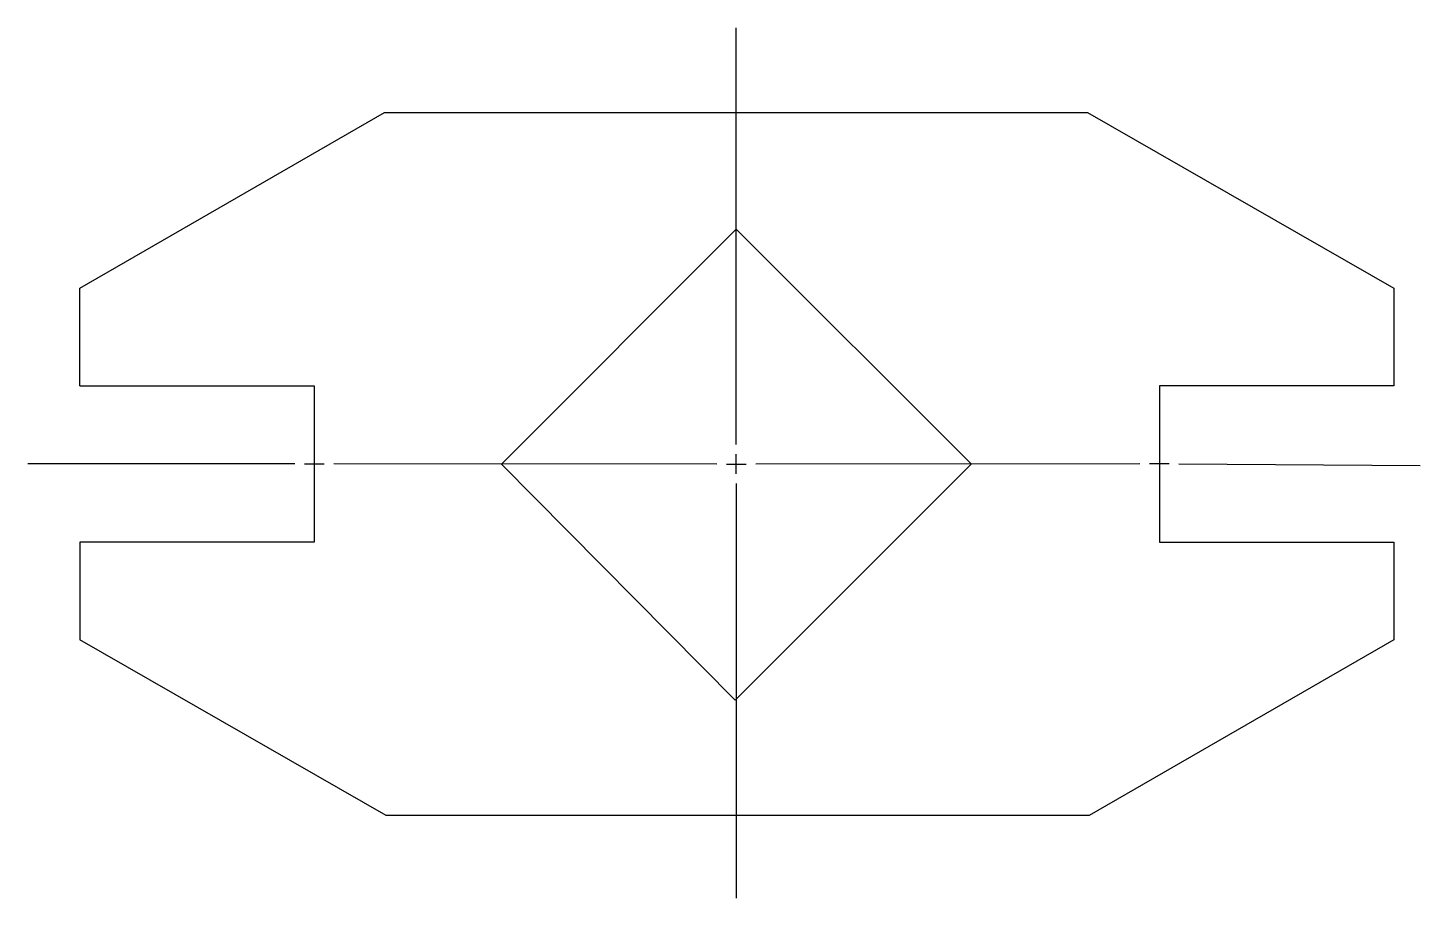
# Model space of a CAD drawing. Header units: millimetres. Extents: x 2039.7 to 2048.61, y 1016.65 to 1022.21.
import ezdxf

# ---------------------------------------------------------------- set-up
doc = ezdxf.new("R2010")
doc.units = ezdxf.units.MM

msp = doc.modelspace()

# ---------------------------------------------------------------- linework, layer by layer
for p, q in [((2044.229, 1019.548), (2044.229, 1022.2144)), ((2040.0283, 1020.5487), (2041.9769, 1021.6737)), ((2041.9769, 1021.6737), (2046.4769, 1021.6737)), ((2046.4769, 1021.6737), (2048.4368, 1020.5487)), ((2044.229, 1020.9263), (2042.7272, 1019.423)), ((2044.229, 1020.9263), (2045.7316, 1019.4237)), ((2040.0283, 1019.9237), (2040.0283, 1020.5487)), ((2048.4368, 1020.5487), (2048.4368, 1019.9237)), ((2040.0283, 1019.9237), (2041.5283, 1019.9237)), ((2041.5283, 1019.9237), (2041.5283, 1018.9237)), ((2048.4368, 1019.9237), (2046.9368, 1019.9237)), ((2046.9368, 1019.9237), (2046.9368, 1018.9237)), ((2044.229, 1019.3605), (2044.229, 1019.4855)), ((2041.4033, 1019.4237), (2039.6951, 1019.4237)), ((2041.4658, 1019.4237), (2041.5908, 1019.4237)), ((2044.104, 1019.423), (2041.6533, 1019.4237)), ((2042.7272, 1019.423), (2044.2212, 1017.9118)), ((2044.1665, 1019.423), (2044.2915, 1019.423)), ((2044.2212, 1017.9118), (2045.7324, 1019.423)), ((2046.8118, 1019.4237), (2044.354, 1019.423)), ((2046.9993, 1019.4237), (2046.8743, 1019.4237)), ((2047.0618, 1019.4237), (2048.6056, 1019.4149)), ((2044.229, 1019.298), (2044.229, 1016.6456)), ((2041.5283, 1018.9237), (2040.0283, 1018.9237)), ((2040.0283, 1018.9237), (2040.0283, 1018.2987)), ((2046.9368, 1018.9237), (2048.4368, 1018.9237)), ((2048.4368, 1018.9237), (2048.4368, 1018.2987)), ((2041.9882, 1017.1737), (2040.0283, 1018.2987)), ((2048.4368, 1018.2987), (2046.4882, 1017.1737)), ((2046.4882, 1017.1737), (2041.9882, 1017.1737))]:
    msp.add_line(p, q)

doc.saveas('drawing.dxf')
